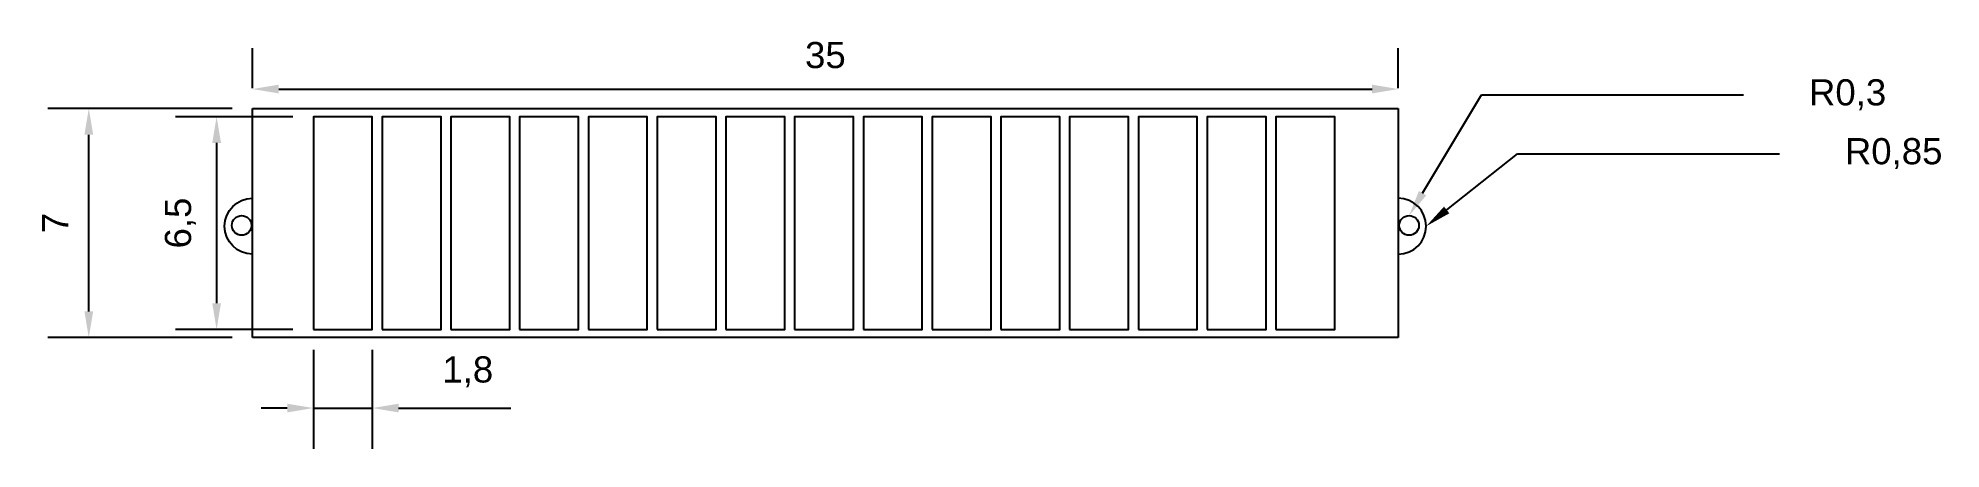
# Model space of a CAD drawing. Header units: centimetres. Extents: x 22.4 to 80.5, y 16.9 to 29.5.
import ezdxf
from ezdxf import colors
from ezdxf.entities.mleader import LeaderData, LeaderLine
from ezdxf.math import Vec2, Vec3

# ---------------------------------------------------------------- set-up
doc = ezdxf.new("R2010")
doc.units = ezdxf.units.CM
doc.layers.get('Defpoints').update_dxf_attribs({"color": 173})
doc.layers.add('Baterie 2D', color=3, linetype='Continuous')
doc.layers.add('Cotare', color=131, linetype='Continuous')
doc.styles.get("Standard").update_dxf_attribs({"font": 'arial.ttf'})
doc.dimstyles.new('ISO-25', dxfattribs={"dimtxt": 0.8, "dimasz": 0.8, "dimexe": 1.25, "dimexo": 0.625, "dimtad": 1, "dimtxsty": 'Standard', "dimcen": 2.5, "dimadec": 0, "dimazin": 0, "dimtfac": 1, "dimtmove": 0, "dimatfit": 3, "dimfxl": 1, "dimarcsym": 0})

# ---------------------------------------------------------------- blocks, each defined once
blk = doc.blocks.new('*D3')
at = {"layer": 'Cotare', "color": 0, "lineweight": -2, "transparency": 16777216}
for p, q in [((28.921, 27.94), (28.921, 29.159)), ((63.921, 27.94), (63.921, 29.159)), ((29.721, 27.909), (63.121, 27.909))]:
    blk.add_line(p, q, dxfattribs=at)
at = {"layer": 'Cotare', "color": 0, "transparency": 16777216}
for points in [[(29.721, 28.043), (29.721, 27.776), (28.921, 27.909)], [(63.121, 28.043), (63.121, 27.776), (63.921, 27.909)]]:
    blk.add_solid(points, dxfattribs=at)
at = {"layer": 'Defpoints', "color": 0, "transparency": 16777216}
for p in [(63.921, 27.909), (28.921, 27.315), (63.921, 27.315)]:
    blk.add_point(p, dxfattribs=at)
at = {"layer": 'Cotare', "color": 0, "transparency": 16777216, "insert": (46.421, 28.943), "char_height": 0.8, "attachment_point": 5}
blk.add_mtext('35', dxfattribs=at)
blk = doc.blocks.new('*D4')
at = {"layer": 'Cotare', "color": 0, "lineweight": -2, "transparency": 16777216}
for p, q in [((30.156, 27.065), (26.574, 27.065)), ((27.824, 26.265), (27.824, 21.365)), ((30.156, 20.565), (26.574, 20.565))]:
    blk.add_line(p, q, dxfattribs=at)
at = {"layer": 'Cotare', "color": 0, "transparency": 16777216}
for points in [[(27.691, 26.265), (27.958, 26.265), (27.824, 27.065)], [(27.691, 21.365), (27.958, 21.365), (27.824, 20.565)]]:
    blk.add_solid(points, dxfattribs=at)
at = {"layer": 'Defpoints', "color": 0, "transparency": 16777216}
for p in [(30.781, 27.065), (27.824, 20.565), (30.781, 20.565)]:
    blk.add_point(p, dxfattribs=at)
at = {"layer": 'Cotare', "color": 0, "transparency": 16777216, "insert": (26.719, 23.815), "char_height": 0.8, "attachment_point": 5, "rotation": 90}
blk.add_mtext('6,5', dxfattribs=at)
blk = doc.blocks.new('*D5')
at = {"layer": 'Cotare', "color": 0, "lineweight": -2, "transparency": 16777216}
for p, q in [((30.781, 19.94), (30.781, 16.911)), ((32.581, 19.94), (32.581, 16.911)), ((29.981, 18.161), (29.181, 18.161)), ((30.781, 18.161), (32.581, 18.161)), ((33.381, 18.161), (36.814, 18.161))]:
    blk.add_line(p, q, dxfattribs=at)
at = {"layer": 'Cotare', "color": 0, "transparency": 16777216}
for points in [[(29.981, 18.294), (29.981, 18.028), (30.781, 18.161)], [(33.381, 18.294), (33.381, 18.028), (32.581, 18.161)]]:
    blk.add_solid(points, dxfattribs=at)
at = {"layer": 'Defpoints', "color": 0, "transparency": 16777216}
for p in [(30.781, 20.565), (32.581, 20.565), (32.581, 18.161)]:
    blk.add_point(p, dxfattribs=at)
at = {"layer": 'Cotare', "color": 0, "transparency": 16777216, "insert": (35.497, 19.267), "char_height": 0.8, "attachment_point": 5}
blk.add_mtext('1,8', dxfattribs=at)
blk = doc.blocks.new('*D6')
at = {"layer": 'Cotare', "color": 0, "lineweight": -2, "transparency": 16777216}
for p, q in [((28.296, 27.315), (22.67, 27.315)), ((23.92, 21.115), (23.92, 26.515)), ((28.296, 20.315), (22.67, 20.315))]:
    blk.add_line(p, q, dxfattribs=at)
at = {"layer": 'Cotare', "color": 0, "transparency": 16777216}
for points in [[(23.787, 26.515), (24.054, 26.515), (23.92, 27.315)], [(23.787, 21.115), (24.054, 21.115), (23.92, 20.315)]]:
    blk.add_solid(points, dxfattribs=at)
at = {"layer": 'Defpoints', "color": 0, "transparency": 16777216}
for p in [(23.92, 27.315), (28.921, 27.315), (28.921, 20.315)]:
    blk.add_point(p, dxfattribs=at)
at = {"layer": 'Cotare', "color": 0, "transparency": 16777216, "insert": (22.895, 23.815), "char_height": 0.8, "attachment_point": 5, "rotation": 90}
blk.add_mtext('7', dxfattribs=at)

msp = doc.modelspace()

# ---------------------------------------------------------------- linework, layer by layer
at = {"layer": 'Baterie 2D'}
for p, q in [((28.921, 20.315), (28.921, 27.315)), ((28.921, 27.315), (63.921, 27.315)), ((63.921, 27.315), (63.921, 20.315)), ((63.921, 20.315), (28.921, 20.315))]:
    msp.add_line(p, q, dxfattribs=at)
for points in [[(30.781, 20.565), (32.581, 20.565), (32.581, 27.065), (30.781, 27.065)], [(32.881, 20.565), (34.681, 20.565), (34.681, 27.065), (32.881, 27.065)], [(34.981, 20.565), (36.781, 20.565), (36.781, 27.065), (34.981, 27.065)], [(37.081, 20.565), (38.881, 20.565), (38.881, 27.065), (37.081, 27.065)], [(39.181, 20.565), (40.981, 20.565), (40.981, 27.065), (39.181, 27.065)], [(41.281, 20.565), (43.081, 20.565), (43.081, 27.065), (41.281, 27.065)], [(43.381, 20.565), (45.181, 20.565), (45.181, 27.065), (43.381, 27.065)], [(45.481, 20.565), (47.281, 20.565), (47.281, 27.065), (45.481, 27.065)], [(47.581, 20.565), (49.381, 20.565), (49.381, 27.065), (47.581, 27.065)], [(49.681, 20.565), (51.481, 20.565), (51.481, 27.065), (49.681, 27.065)], [(51.781, 20.565), (53.581, 20.565), (53.581, 27.065), (51.781, 27.065)], [(53.881, 20.565), (55.681, 20.565), (55.681, 27.065), (53.881, 27.065)], [(55.981, 20.565), (57.781, 20.565), (57.781, 27.065), (55.981, 27.065)], [(58.081, 20.565), (59.881, 20.565), (59.881, 27.065), (58.081, 27.065)], [(60.181, 20.565), (61.981, 20.565), (61.981, 27.065), (60.181, 27.065)]]:
    msp.add_lwpolyline(points, close=True, dxfattribs=at)
for points in [[(28.921, 22.864, -1), (28.921, 24.57)], [(63.921, 22.864, 1), (63.921, 24.57)]]:
    msp.add_lwpolyline(points, format="xyb", dxfattribs=at)
for centre in [(28.59, 23.741), (64.252, 23.741)]:
    msp.add_circle(centre, 0.3, dxfattribs=at)

# ---------------------------------------------------------------- dimensions: what is measured, and where the dimension line sits
at = {"layer": 'Cotare'}
for base, p1, p2, picture, middle in [((63.921, 27.909), (28.921, 27.315), (63.921, 27.315), '*D3', (46.421, 28.943)), ((32.581, 18.161), (30.781, 20.565), (32.581, 20.565), '*D5', (35.497, 19.267))]:
    dim = msp.add_linear_dim(base=base, p1=p1, p2=p2, dimstyle='ISO-25', dxfattribs=at)
    dim.commit()
    dim.dimension.update_dxf_attribs({"geometry": picture, "text_midpoint": middle})
for base, p1, p2, picture, middle in [((23.92, 27.315), (28.921, 20.315), (28.921, 27.315), '*D6', (22.895, 23.815)), ((27.824, 20.565), (30.781, 27.065), (30.781, 20.565), '*D4', (26.719, 23.815))]:
    dim = msp.add_linear_dim(base=base, p1=p1, p2=p2, angle=90, dimstyle='ISO-25', dxfattribs=at)
    dim.commit()
    dim.dimension.update_dxf_attribs({"geometry": picture, "text_midpoint": middle})

# ---------------------------------------------------------------- leaders
ml = msp.add_multileader_mtext('Standard', dxfattribs=at)
ml.set_content('{\\fArial|b0|i0|c238|p34;R0,3}', color=256)
ml.set_leader_properties()
ml.build(insert=Vec2(0, 0))
ml.multileader.update_dxf_attribs({"arrow_head_size": 0.8})
ctx = ml.context
ctx.base_point, ctx.char_height, ctx.arrow_head_size, ctx.plane_origin = Vec3(74.466, 27.73), 0.8, 0.8, Vec3(64.252, 24.041)
notes = []
notes.append((ctx, [(0, (1, 1, 0), (66.466, 27.73), (1, 0), 8, [(0, [(64.252, 24.041)], 0, [])])]))
ctx.mtext.insert, ctx.mtext.flow_direction = Vec3(76.466, 28.209), 5
ml = msp.add_multileader_mtext('Standard', dxfattribs=at)
ml.set_content('{\\fArial|b0|i0|c238|p34;R0,85}', color=256)
ml.set_leader_properties()
ml.build(insert=Vec2(0, 0))
ml.multileader.update_dxf_attribs({"arrow_head_size": 0.8})
ctx = ml.context
ctx.base_point, ctx.char_height, ctx.arrow_head_size, ctx.plane_origin = Vec3(75.563, 25.931), 0.8, 0.8, Vec3(64.774, 23.717)
notes.append((ctx, [(0, (1, 1, 0), (67.563, 25.931), (1, 0), 8, [(0, [(64.774, 23.717)], 0, [])])]))
ctx.mtext.insert, ctx.mtext.flow_direction = Vec3(77.563, 26.41), 5
for ctx, leaders in notes:
    for number, flags, end, landing, length, lines in leaders:
        leader = LeaderData()
        leader.index, (leader.has_last_leader_line, leader.has_dogleg_vector, leader.attachment_direction) = number, flags
        leader.last_leader_point, leader.dogleg_vector, leader.dogleg_length = Vec3(end), Vec3(landing), length
        for number, points, colour, breaks in lines:
            line = LeaderLine()
            line.index, line.vertices, line.color, line.breaks = number, Vec3.list(points), colors.encode_raw_color(colour), breaks
            leader.lines.append(line)
        ctx.leaders.append(leader)

doc.saveas('drawing.dxf')
